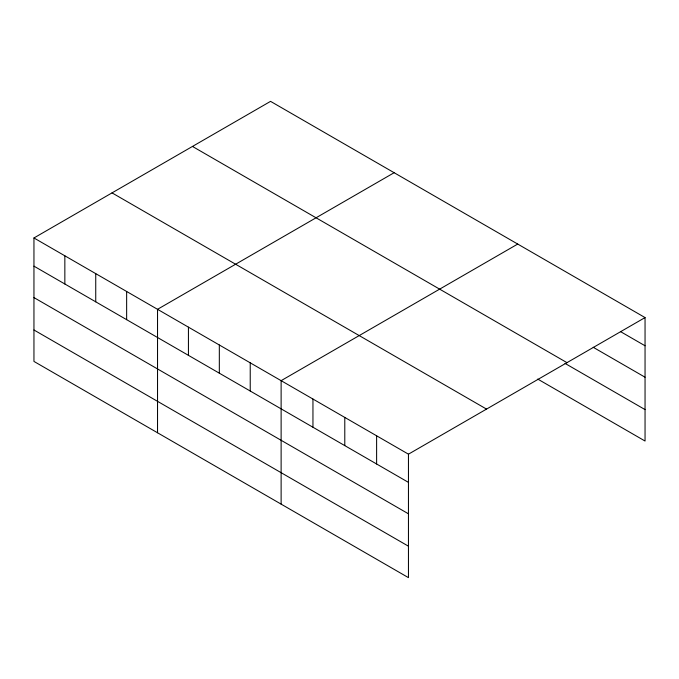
<?xml version="1.0" encoding="UTF-8"?>
<svg xmlns="http://www.w3.org/2000/svg" width="679" height="679" viewBox="0 0 679 679"><rect width="100%" height="100%" fill="white"/><g stroke="black" fill="none" stroke-linecap="round" stroke-linejoin="round"><path stroke-width="1.02" d="M537.726 379.077L645.05 441.036L645.05 317.577L270.548 101.358L33.95 237.964L33.95 361.423L408.452 577.642L408.452 454.175L33.95 237.964M394.134 172.712L157.536 309.31L157.536 432.769M517.721 244.067L281.123 380.664L281.123 504.124M408.452 454.175L645.05 317.577M620.496 331.598L645.05 345.772M593.208 347.283L645.05 377.21M192.471 146.443L566.973 362.654M565.013 363.392L645.05 409.598M112.027 192.878L486.529 409.098M33.95 266.151L408.452 482.37M33.95 297.589L408.452 513.808M33.95 329.986L408.452 546.196M376.616 435.799L376.616 463.995M344.788 417.424L344.788 445.611M312.951 399.04L312.951 427.235M250.228 362.824L250.228 391.019M219.325 344.991L219.325 373.178M188.431 327.151L188.431 355.346M126.642 291.478L126.642 319.665M95.739 273.637L95.739 301.832M64.845 255.796L64.845 283.992"/></g></svg>
